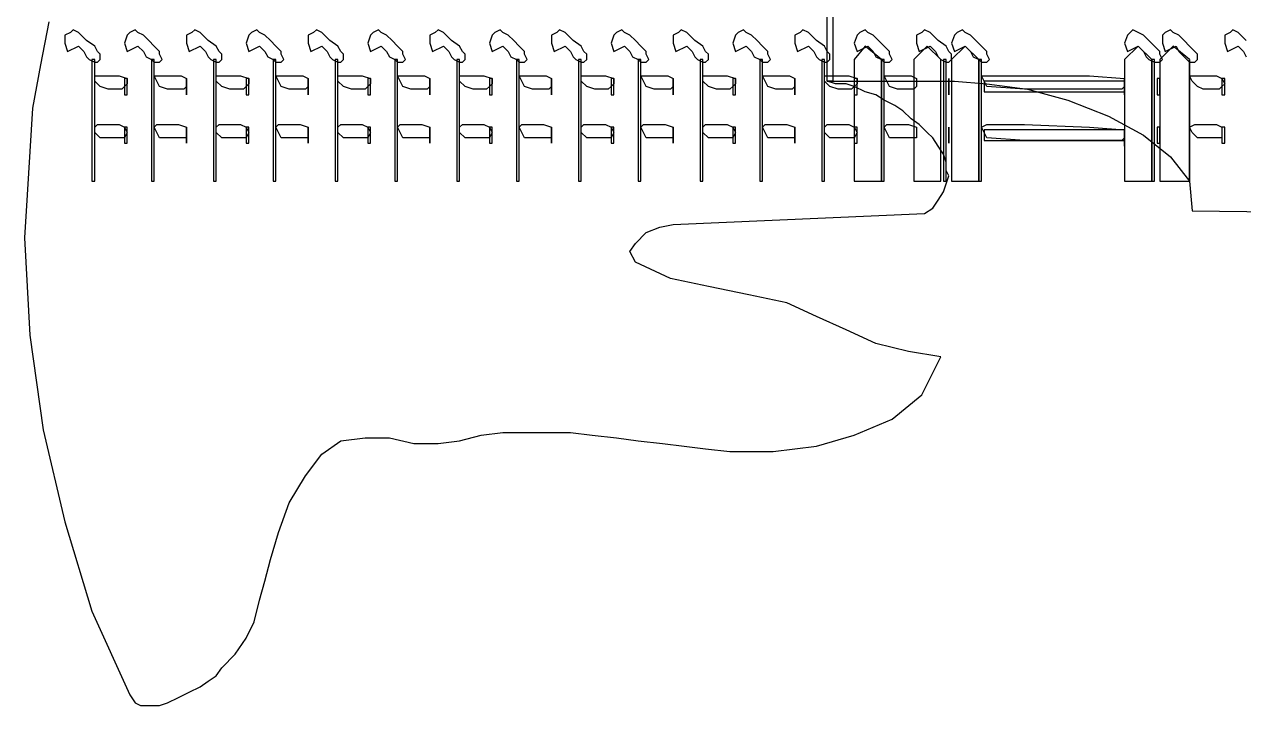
# Model space of a CAD drawing. Extents: x -95 to 513, y -317 to 40.
# Drawn here: x 187.23 to 230.56, y -39.26 to -15.05 of the extents above; entities that cross this region are included whole.
import ezdxf

# ---------------------------------------------------------------- set-up
doc = ezdxf.new("R2010")
doc.units = 0
doc.header["$MEASUREMENT"] = 0
doc.layers.get('0').update_dxf_attribs({"linetype": 'CONTINUOUS'})

msp = doc.modelspace()

# ---------------------------------------------------------------- linework, layer by layer
at = {"color": 7}
for points in [[(215.763263, -17.065313), (215.763263, -7.362428), (219.702058, -7.362428), (219.702058, -7.554566), (215.955401, -7.554566), (215.955401, -17.065313), (215.763263, -17.065313), (215.763263, -17.065313)], [(189.152374, -15.81643), (189.344512, -16.008568), (189.440585, -16.200706), (189.53665, -16.29677), (189.53665, -16.29677), (189.728788, -16.392835), (189.824852, -16.392835), (189.920925, -16.29677), (189.920925, -16.29677), (189.920925, -16.104633), (189.824852, -16.008568), (189.728788, -15.81643), (189.728788, -15.81643), (189.440585, -15.624292), (189.248447, -15.432155), (189.152374, -15.33609), (189.152374, -15.33609), (188.960245, -15.240017), (188.864172, -15.33609), (188.672034, -15.432155), (188.672034, -15.432155), (188.672034, -15.720365), (188.768107, -16.008568), (189.152374, -15.81643), (189.152374, -15.81643)], [(191.265881, -15.81643), (191.458011, -16.008568), (191.554084, -16.200706), (191.746221, -16.29677), (191.746221, -16.29677), (191.842286, -16.392835), (192.034424, -16.392835), (192.130488, -16.29677), (192.130488, -16.29677), (192.034424, -16.104633), (192.034424, -16.008568), (191.842286, -15.81643), (191.842286, -15.81643), (191.650148, -15.624292), (191.458011, -15.432155), (191.265881, -15.33609), (191.265881, -15.33609), (191.169808, -15.240017), (190.97767, -15.33609), (190.881606, -15.432155), (190.881606, -15.432155), (190.785541, -15.720365), (190.881606, -16.008568), (191.265881, -15.81643), (191.265881, -15.81643)], [(193.475444, -15.81643), (193.667582, -16.008568), (193.763647, -16.200706), (193.85972, -16.29677), (193.85972, -16.29677), (194.051857, -16.392835), (194.147922, -16.392835), (194.243995, -16.29677), (194.243995, -16.29677), (194.243995, -16.104633), (194.147922, -16.008568), (194.051857, -15.81643), (194.051857, -15.81643), (193.763647, -15.624292), (193.571517, -15.432155), (193.475444, -15.33609), (193.475444, -15.33609), (193.283307, -15.240017), (193.187242, -15.33609), (192.995104, -15.432155), (192.995104, -15.432155), (192.995104, -15.720365), (193.091177, -16.008568), (193.475444, -15.81643), (193.475444, -15.81643)], [(195.588943, -15.81643), (195.78108, -16.008568), (195.877153, -16.200706), (196.069283, -16.29677), (196.069283, -16.29677), (196.165356, -16.392835), (196.357494, -16.392835), (196.453558, -16.29677), (196.453558, -16.29677), (196.357494, -16.104633), (196.357494, -16.008568), (196.165356, -15.81643), (196.165356, -15.81643), (195.973218, -15.624292), (195.78108, -15.432155), (195.588943, -15.33609), (195.588943, -15.33609), (195.492878, -15.240017), (195.30074, -15.33609), (195.204675, -15.432155), (195.204675, -15.432155), (195.108603, -15.720365), (195.204675, -16.008568), (195.588943, -15.81643), (195.588943, -15.81643)], [(197.798514, -15.81643), (197.990652, -16.008568), (198.086717, -16.200706), (198.18279, -16.29677), (198.18279, -16.29677), (198.374919, -16.392835), (198.470992, -16.392835), (198.567057, -16.29677), (198.567057, -16.29677), (198.567057, -16.104633), (198.470992, -16.008568), (198.374919, -15.81643), (198.374919, -15.81643), (198.086717, -15.624292), (197.894579, -15.432155), (197.798514, -15.33609), (197.798514, -15.33609), (197.606376, -15.240017), (197.510312, -15.33609), (197.318174, -15.432155), (197.318174, -15.432155), (197.318174, -15.720365), (197.414239, -16.008568), (197.798514, -15.81643), (197.798514, -15.81643)], [(199.912013, -15.81643), (200.10415, -16.008568), (200.200215, -16.200706), (200.392353, -16.29677), (200.392353, -16.29677), (200.488426, -16.392835), (200.680555, -16.392835), (200.776628, -16.29677), (200.776628, -16.29677), (200.680555, -16.104633), (200.680555, -16.008568), (200.488426, -15.81643), (200.488426, -15.81643), (200.296288, -15.624292), (200.10415, -15.432155), (199.912013, -15.33609), (199.912013, -15.33609), (199.815948, -15.240017), (199.62381, -15.33609), (199.527737, -15.432155), (199.527737, -15.432155), (199.431672, -15.720365), (199.527737, -16.008568), (199.912013, -15.81643), (199.912013, -15.81643)], [(202.121584, -15.81643), (202.313722, -16.008568), (202.409786, -16.200706), (202.505851, -16.29677), (202.505851, -16.29677), (202.697989, -16.392835), (202.794062, -16.392835), (202.890127, -16.29677), (202.890127, -16.29677), (202.890127, -16.104633), (202.794062, -16.008568), (202.697989, -15.81643), (202.697989, -15.81643), (202.409786, -15.624292), (202.217649, -15.432155), (202.121584, -15.33609), (202.121584, -15.33609), (201.929446, -15.240017), (201.833373, -15.33609), (201.641244, -15.432155), (201.641244, -15.432155), (201.641244, -15.720365), (201.737308, -16.008568), (202.121584, -15.81643), (202.121584, -15.81643)], [(204.235082, -15.81643), (204.42722, -16.008568), (204.523285, -16.200706), (204.715423, -16.29677), (204.715423, -16.29677), (204.811487, -16.392835), (205.003625, -16.392835), (205.099698, -16.29677), (205.099698, -16.29677), (205.003625, -16.104633), (205.003625, -16.008568), (204.811487, -15.81643), (204.811487, -15.81643), (204.619358, -15.624292), (204.42722, -15.432155), (204.235082, -15.33609), (204.235082, -15.33609), (204.139009, -15.240017), (203.94688, -15.33609), (203.850807, -15.432155), (203.850807, -15.432155), (203.754742, -15.720365), (203.850807, -16.008568), (204.235082, -15.81643), (204.235082, -15.81643)], [(206.444646, -15.81643), (206.636783, -16.008568), (206.732856, -16.200706), (206.828921, -16.29677), (206.828921, -16.29677), (207.021059, -16.392835), (207.117123, -16.392835), (207.213196, -16.29677), (207.213196, -16.29677), (207.213196, -16.104633), (207.117123, -16.008568), (207.021059, -15.81643), (207.021059, -15.81643), (206.732856, -15.624292), (206.540719, -15.432155), (206.444646, -15.33609), (206.444646, -15.33609), (206.252516, -15.240017), (206.156443, -15.33609), (205.964305, -15.432155), (205.964305, -15.432155), (205.964305, -15.720365), (206.060378, -16.008568), (206.444646, -15.81643), (206.444646, -15.81643)], [(208.558152, -15.81643), (208.75029, -16.008568), (208.846355, -16.200706), (209.038492, -16.29677), (209.038492, -16.29677), (209.134557, -16.392835), (209.326695, -16.392835), (209.42276, -16.29677), (209.42276, -16.29677), (209.326695, -16.104633), (209.326695, -16.008568), (209.134557, -15.81643), (209.134557, -15.81643), (208.942419, -15.624292), (208.75029, -15.432155), (208.558152, -15.33609), (208.558152, -15.33609), (208.462079, -15.240017), (208.269942, -15.33609), (208.173877, -15.432155), (208.173877, -15.432155), (208.077812, -15.720365), (208.173877, -16.008568), (208.558152, -15.81643), (208.558152, -15.81643)], [(210.767715, -15.81643), (210.959853, -16.008568), (211.055926, -16.200706), (211.151991, -16.29677), (211.151991, -16.29677), (211.344129, -16.392835), (211.440193, -16.392835), (211.536266, -16.29677), (211.536266, -16.29677), (211.536266, -16.104633), (211.440193, -16.008568), (211.344129, -15.81643), (211.344129, -15.81643), (211.055926, -15.624292), (210.863788, -15.432155), (210.767715, -15.33609), (210.767715, -15.33609), (210.575578, -15.240017), (210.479513, -15.33609), (210.287375, -15.432155), (210.287375, -15.432155), (210.287375, -15.720365), (210.383448, -16.008568), (210.767715, -15.81643), (210.767715, -15.81643)], [(212.881214, -15.81643), (213.073352, -16.008568), (213.169425, -16.200706), (213.361562, -16.29677), (213.361562, -16.29677), (213.457627, -16.392835), (213.649765, -16.392835), (213.745829, -16.29677), (213.745829, -16.29677), (213.649765, -16.104633), (213.649765, -16.008568), (213.457627, -15.81643), (213.457627, -15.81643), (213.265489, -15.624292), (213.073352, -15.432155), (212.881214, -15.33609), (212.881214, -15.33609), (212.785149, -15.240017), (212.593011, -15.33609), (212.496947, -15.432155), (212.496947, -15.432155), (212.400874, -15.720365), (212.496947, -16.008568), (212.881214, -15.81643), (212.881214, -15.81643)], [(215.090785, -15.81643), (215.282923, -16.008568), (215.378988, -16.200706), (215.475061, -16.29677), (215.475061, -16.29677), (215.667198, -16.392835), (215.763263, -16.392835), (215.859328, -16.29677), (215.859328, -16.29677), (215.859328, -16.104633), (215.763263, -16.008568), (215.667198, -15.81643), (215.667198, -15.81643), (215.378988, -15.624292), (215.18685, -15.432155), (215.090785, -15.33609), (215.090785, -15.33609), (214.898648, -15.240017), (214.802583, -15.33609), (214.610445, -15.432155), (214.610445, -15.432155), (214.610445, -15.720365), (214.70651, -16.008568), (215.090785, -15.81643), (215.090785, -15.81643)], [(217.204284, -15.81643), (217.396421, -16.008568), (217.492486, -16.200706), (217.684624, -16.29677), (217.684624, -16.29677), (217.780697, -16.392835), (217.972835, -16.392835), (218.068899, -16.29677), (218.068899, -16.29677), (217.972835, -16.104633), (217.972835, -16.008568), (217.780697, -15.81643), (217.780697, -15.81643), (217.588559, -15.624292), (217.396421, -15.432155), (217.204284, -15.33609), (217.204284, -15.33609), (217.108219, -15.240017), (216.916081, -15.33609), (216.820016, -15.432155), (216.820016, -15.432155), (216.723943, -15.720365), (216.820016, -16.008568), (217.204284, -15.81643), (217.204284, -15.81643)], [(219.413855, -15.81643), (219.605993, -16.008568), (219.702058, -16.200706), (219.798122, -16.29677), (219.798122, -16.29677), (219.99026, -16.392835), (220.086333, -16.392835), (220.182398, -16.29677), (220.182398, -16.29677), (220.182398, -16.104633), (220.086333, -16.008568), (219.99026, -15.81643), (219.99026, -15.81643), (219.702058, -15.624292), (219.50992, -15.432155), (219.413855, -15.33609), (219.413855, -15.33609), (219.221717, -15.240017), (219.125653, -15.33609), (218.933515, -15.432155), (218.933515, -15.432155), (218.933515, -15.720365), (219.02958, -16.008568), (219.413855, -15.81643), (219.413855, -15.81643)], [(220.662738, -15.81643), (220.854876, -16.008568), (220.95094, -16.200706), (221.143078, -16.29677), (221.143078, -16.29677), (221.239151, -16.392835), (221.431289, -16.392835), (221.527354, -16.29677), (221.527354, -16.29677), (221.431289, -16.104633), (221.431289, -16.008568), (221.239151, -15.81643), (221.239151, -15.81643), (221.047013, -15.624292), (220.854876, -15.432155), (220.662738, -15.33609), (220.662738, -15.33609), (220.566673, -15.240017), (220.374535, -15.33609), (220.278471, -15.432155), (220.278471, -15.432155), (220.182398, -15.720365), (220.278471, -16.008568), (220.662738, -15.81643), (220.662738, -15.81643)], [(226.811104, -15.81643), (227.003241, -16.008568), (227.099306, -16.200706), (227.195379, -16.29677), (227.195379, -16.29677), (227.387509, -16.392835), (227.579646, -16.392835), (227.675719, -16.29677), (227.675719, -16.29677), (227.579646, -16.104633), (227.579646, -16.008568), (227.387509, -15.81643), (227.387509, -15.81643), (227.195379, -15.624292), (227.003241, -15.432155), (226.811104, -15.33609), (226.811104, -15.33609), (226.618966, -15.240017), (226.522901, -15.33609), (226.426828, -15.432155), (226.426828, -15.432155), (226.330764, -15.720365), (226.426828, -16.008568), (226.811104, -15.81643), (226.811104, -15.81643)], [(228.15606, -15.81643), (228.252124, -16.008568), (228.444262, -16.200706), (228.540327, -16.29677), (228.540327, -16.29677), (228.6364, -16.392835), (228.828537, -16.392835), (228.924602, -16.29677), (228.924602, -16.29677), (228.924602, -16.104633), (228.828537, -16.008568), (228.6364, -15.81643), (228.6364, -15.81643), (228.444262, -15.624292), (228.252124, -15.432155), (228.059987, -15.33609), (228.059987, -15.33609), (227.963922, -15.240017), (227.771784, -15.33609), (227.675719, -15.432155), (227.675719, -15.432155), (227.675719, -15.720365), (227.771784, -16.008568), (228.15606, -15.81643), (228.15606, -15.81643)], [(230.653833, -15.624292), (230.461696, -15.432155), (230.365623, -15.33609), (230.365623, -15.33609), (230.173493, -15.240017), (230.07742, -15.33609), (229.885283, -15.432155), (229.885283, -15.432155), (229.885283, -15.720365), (229.981355, -16.008568), (230.365623, -15.81643), (230.365623, -15.81643)], [(230.365623, -15.81643), (230.55776, -16.008568), (230.653833, -16.200706)], [(189.728788, -20.61984), (189.728788, -16.29677), (189.632723, -16.29677), (189.632723, -20.61984), (189.728788, -20.61984), (189.728788, -20.61984)], [(191.842286, -20.61984), (191.842286, -16.29677), (191.746221, -16.29677), (191.746221, -20.61984), (191.842286, -20.61984), (191.842286, -20.61984)], [(194.051857, -20.61984), (194.051857, -16.29677), (193.955784, -16.29677), (193.955784, -20.61984), (194.051857, -20.61984), (194.051857, -20.61984)], [(196.165356, -20.61984), (196.165356, -16.29677), (196.069283, -16.29677), (196.069283, -20.61984), (196.165356, -20.61984), (196.165356, -20.61984)], [(198.374919, -20.61984), (198.374919, -16.29677), (198.278854, -16.29677), (198.278854, -20.61984), (198.374919, -20.61984), (198.374919, -20.61984)], [(200.488426, -20.61984), (200.488426, -16.29677), (200.392353, -16.29677), (200.392353, -20.61984), (200.488426, -20.61984), (200.488426, -20.61984)], [(202.697989, -20.61984), (202.697989, -16.29677), (202.601924, -16.29677), (202.601924, -20.61984), (202.697989, -20.61984), (202.697989, -20.61984)], [(204.811487, -20.61984), (204.811487, -16.29677), (204.715423, -16.29677), (204.715423, -20.61984), (204.811487, -20.61984), (204.811487, -20.61984)], [(207.021059, -20.61984), (207.021059, -16.29677), (206.924994, -16.29677), (206.924994, -20.61984), (207.021059, -20.61984), (207.021059, -20.61984)], [(209.134557, -20.61984), (209.134557, -16.29677), (209.038492, -16.29677), (209.038492, -20.61984), (209.134557, -20.61984), (209.134557, -20.61984)], [(211.344129, -20.61984), (211.344129, -16.29677), (211.248056, -16.29677), (211.248056, -20.61984), (211.344129, -20.61984), (211.344129, -20.61984)], [(213.457627, -20.61984), (213.457627, -16.29677), (213.361562, -16.29677), (213.361562, -20.61984), (213.457627, -20.61984), (213.457627, -20.61984)], [(215.667198, -20.61984), (215.667198, -16.29677), (215.571125, -16.29677), (215.571125, -20.61984), (215.667198, -20.61984), (215.667198, -20.61984)], [(217.780697, -20.61984), (217.780697, -16.29677), (217.684624, -16.29677), (217.684624, -20.61984), (217.780697, -20.61984), (217.780697, -20.61984)], [(219.99026, -20.61984), (219.99026, -16.29677), (219.894195, -16.29677), (219.894195, -20.61984), (219.99026, -20.61984), (219.99026, -20.61984)], [(221.239151, -20.61984), (221.239151, -16.29677), (221.143078, -16.29677), (221.143078, -20.61984), (221.239151, -20.61984), (221.239151, -20.61984)], [(227.387509, -20.61984), (227.387509, -16.29677), (227.291444, -16.29677), (227.291444, -20.61984), (227.387509, -20.61984), (227.387509, -20.61984)], [(228.6364, -20.61984), (228.6364, -16.29677), (228.6364, -16.29677), (228.6364, -20.61984), (228.6364, -20.61984), (228.6364, -20.61984)], [(189.824852, -16.873183), (190.209128, -16.873183), (190.593403, -16.873183), (190.881606, -16.969248), (190.881606, -16.969248), (190.881606, -17.161386), (190.785541, -17.257451), (190.689468, -17.353524), (190.689468, -17.353524), (190.49733, -17.353524), (190.209128, -17.353524), (189.920925, -17.257451), (189.920925, -17.257451), (189.728788, -17.065313), (189.728788, -16.873183), (189.824852, -16.873183), (189.824852, -16.873183)], [(192.034424, -16.873183), (192.322626, -16.873183), (192.802966, -16.873183), (192.995104, -16.969248), (192.995104, -16.969248), (192.995104, -17.161386), (192.995104, -17.257451), (192.899039, -17.353524), (192.899039, -17.353524), (192.610829, -17.353524), (192.322626, -17.353524), (192.034424, -17.257451), (192.034424, -17.257451), (191.938359, -17.065313), (191.842286, -16.873183), (192.034424, -16.873183), (192.034424, -16.873183)], [(194.147922, -16.873183), (194.532198, -16.873183), (194.916465, -16.873183), (195.204675, -16.969248), (195.204675, -16.969248), (195.204675, -17.161386), (195.108603, -17.257451), (195.012538, -17.353524), (195.012538, -17.353524), (194.8204, -17.353524), (194.532198, -17.353524), (194.243995, -17.257451), (194.243995, -17.257451), (194.051857, -17.065313), (194.051857, -16.873183), (194.147922, -16.873183), (194.147922, -16.873183)], [(196.357494, -16.873183), (196.645696, -16.873183), (197.126036, -16.873183), (197.318174, -16.969248), (197.318174, -16.969248), (197.318174, -17.161386), (197.318174, -17.257451), (197.222101, -17.353524), (197.222101, -17.353524), (196.933898, -17.353524), (196.645696, -17.353524), (196.357494, -17.257451), (196.357494, -17.257451), (196.261421, -17.065313), (196.165356, -16.873183), (196.357494, -16.873183), (196.357494, -16.873183)], [(198.470992, -16.873183), (198.855267, -16.873183), (199.239535, -16.873183), (199.527737, -16.969248), (199.527737, -16.969248), (199.527737, -17.161386), (199.431672, -17.257451), (199.335608, -17.353524), (199.335608, -17.353524), (199.14347, -17.353524), (198.855267, -17.353524), (198.567057, -17.257451), (198.567057, -17.257451), (198.374919, -17.065313), (198.374919, -16.873183), (198.470992, -16.873183), (198.470992, -16.873183)], [(200.680555, -16.873183), (200.968766, -16.873183), (201.449106, -16.873183), (201.641244, -16.969248), (201.641244, -16.969248), (201.641244, -17.161386), (201.641244, -17.257451), (201.545171, -17.353524), (201.545171, -17.353524), (201.256968, -17.353524), (200.968766, -17.353524), (200.680555, -17.257451), (200.680555, -17.257451), (200.58449, -17.065313), (200.488426, -16.873183), (200.680555, -16.873183), (200.680555, -16.873183)], [(202.794062, -16.873183), (203.178329, -16.873183), (203.562604, -16.873183), (203.850807, -16.969248), (203.850807, -16.969248), (203.850807, -17.161386), (203.754742, -17.257451), (203.658669, -17.353524), (203.658669, -17.353524), (203.46654, -17.353524), (203.178329, -17.353524), (202.890127, -17.257451), (202.890127, -17.257451), (202.697989, -17.065313), (202.697989, -16.873183), (202.794062, -16.873183), (202.794062, -16.873183)], [(205.003625, -16.873183), (205.291827, -16.873183), (205.772176, -16.873183), (205.964305, -16.969248), (205.964305, -16.969248), (205.964305, -17.161386), (205.964305, -17.257451), (205.868241, -17.353524), (205.868241, -17.353524), (205.580038, -17.353524), (205.291827, -17.353524), (205.003625, -17.257451), (205.003625, -17.257451), (204.90756, -17.065313), (204.811487, -16.873183), (205.003625, -16.873183), (205.003625, -16.873183)], [(207.117123, -16.873183), (207.501399, -16.873183), (207.885674, -16.873183), (208.173877, -16.969248), (208.173877, -16.969248), (208.173877, -17.161386), (208.077812, -17.257451), (207.981739, -17.353524), (207.981739, -17.353524), (207.789601, -17.353524), (207.501399, -17.353524), (207.213196, -17.257451), (207.213196, -17.257451), (207.021059, -17.065313), (207.021059, -16.873183), (207.117123, -16.873183), (207.117123, -16.873183)], [(209.326695, -16.873183), (209.614897, -16.873183), (210.095238, -16.873183), (210.287375, -16.969248), (210.287375, -16.969248), (210.287375, -17.161386), (210.287375, -17.257451), (210.19131, -17.353524), (210.19131, -17.353524), (209.903108, -17.353524), (209.614897, -17.353524), (209.326695, -17.257451), (209.326695, -17.257451), (209.23063, -17.065313), (209.134557, -16.873183), (209.326695, -16.873183), (209.326695, -16.873183)], [(211.440193, -16.873183), (211.824469, -16.873183), (212.208744, -16.873183), (212.496947, -16.969248), (212.496947, -16.969248), (212.496947, -17.161386), (212.400874, -17.257451), (212.304809, -17.353524), (212.304809, -17.353524), (212.112671, -17.353524), (211.824469, -17.353524), (211.536266, -17.257451), (211.536266, -17.257451), (211.344129, -17.065313), (211.344129, -16.873183), (211.440193, -16.873183), (211.440193, -16.873183)], [(213.649765, -16.873183), (213.937967, -16.873183), (214.418307, -16.873183), (214.610445, -16.969248), (214.610445, -16.969248), (214.610445, -17.161386), (214.610445, -17.257451), (214.51438, -17.353524), (214.51438, -17.353524), (214.22617, -17.353524), (213.937967, -17.353524), (213.649765, -17.257451), (213.649765, -17.257451), (213.553692, -17.065313), (213.457627, -16.873183), (213.649765, -16.873183), (213.649765, -16.873183)], [(215.763263, -16.873183), (216.147539, -16.873183), (216.531806, -16.873183), (216.820016, -16.969248), (216.820016, -16.969248), (216.820016, -17.161386), (216.723943, -17.257451), (216.627879, -17.353524), (216.627879, -17.353524), (216.435741, -17.353524), (216.147539, -17.353524), (215.859328, -17.257451), (215.859328, -17.257451), (215.667198, -17.065313), (215.667198, -16.873183), (215.763263, -16.873183), (215.763263, -16.873183)], [(217.972835, -16.873183), (218.261037, -16.873183), (218.741377, -16.873183), (218.933515, -16.969248), (218.933515, -16.969248), (218.933515, -17.161386), (218.933515, -17.257451), (218.837442, -17.353524), (218.837442, -17.353524), (218.549239, -17.353524), (218.261037, -17.353524), (217.972835, -17.257451), (217.972835, -17.257451), (217.876762, -17.065313), (217.780697, -16.873183), (217.972835, -16.873183), (217.972835, -16.873183)], [(221.431289, -16.873183), (222.776236, -16.873183), (225.081873, -16.873183), (226.330764, -16.969248), (226.330764, -16.969248), (226.330764, -17.161386), (226.330764, -17.257451), (226.234691, -17.353524), (226.234691, -17.353524), (224.985808, -17.353524), (222.776236, -17.353524), (221.431289, -17.257451), (221.431289, -17.257451), (221.335216, -17.065313), (221.239151, -16.873183), (221.431289, -16.873183), (221.431289, -16.873183)], [(228.828537, -16.873183), (229.212805, -16.873183), (229.59708, -16.873183), (229.789218, -16.969248), (229.789218, -16.969248), (229.885283, -17.161386), (229.789218, -17.257451), (229.693145, -17.353524), (229.693145, -17.353524), (229.501015, -17.353524), (229.11674, -17.353524), (228.924602, -17.257451), (228.924602, -17.257451), (228.732464, -17.065313), (228.6364, -16.873183), (228.828537, -16.873183), (228.828537, -16.873183)], [(190.785541, -16.969248), (190.785541, -17.545653), (190.881606, -17.545653), (190.881606, -16.969248), (190.785541, -16.969248), (190.785541, -16.969248)], [(192.995104, -16.969248), (192.995104, -17.545653), (192.995104, -17.545653), (192.995104, -16.969248), (192.995104, -16.969248), (192.995104, -16.969248)], [(195.108603, -16.969248), (195.108603, -17.545653), (195.204675, -17.545653), (195.204675, -16.969248), (195.108603, -16.969248), (195.108603, -16.969248)], [(197.318174, -16.969248), (197.318174, -17.545653), (197.318174, -17.545653), (197.318174, -16.969248), (197.318174, -16.969248), (197.318174, -16.969248)], [(199.431672, -16.969248), (199.431672, -17.545653), (199.527737, -17.545653), (199.527737, -16.969248), (199.431672, -16.969248), (199.431672, -16.969248)], [(201.641244, -16.969248), (201.641244, -17.545653), (201.641244, -17.545653), (201.641244, -16.969248), (201.641244, -16.969248), (201.641244, -16.969248)], [(203.754742, -16.969248), (203.754742, -17.545653), (203.850807, -17.545653), (203.850807, -16.969248), (203.754742, -16.969248), (203.754742, -16.969248)], [(205.964305, -16.969248), (205.964305, -17.545653), (205.964305, -17.545653), (205.964305, -16.969248), (205.964305, -16.969248), (205.964305, -16.969248)], [(208.077812, -16.969248), (208.077812, -17.545653), (208.173877, -17.545653), (208.173877, -16.969248), (208.077812, -16.969248), (208.077812, -16.969248)], [(210.287375, -16.969248), (210.287375, -17.545653), (210.287375, -17.545653), (210.287375, -16.969248), (210.287375, -16.969248), (210.287375, -16.969248)], [(212.400874, -16.969248), (212.400874, -17.545653), (212.496947, -17.545653), (212.496947, -16.969248), (212.400874, -16.969248), (212.400874, -16.969248)], [(214.610445, -16.969248), (214.610445, -17.545653), (214.610445, -17.545653), (214.610445, -16.969248), (214.610445, -16.969248), (214.610445, -16.969248)], [(216.723943, -16.969248), (216.723943, -17.545653), (216.820016, -17.545653), (216.820016, -16.969248), (216.723943, -16.969248), (216.723943, -16.969248)], [(220.086333, -16.969248), (220.086333, -17.545653), (220.086333, -17.545653), (220.086333, -16.969248), (220.086333, -16.969248), (220.086333, -16.969248)], [(226.330764, -16.969248), (226.330764, -17.545653), (226.330764, -17.545653), (226.330764, -16.969248), (226.330764, -16.969248), (226.330764, -16.969248)], [(227.483582, -16.969248), (227.483582, -17.545653), (227.579646, -17.545653), (227.579646, -16.969248), (227.483582, -16.969248), (227.483582, -16.969248)], [(229.789218, -16.969248), (229.789218, -17.545653), (229.885283, -17.545653), (229.885283, -16.969248), (229.789218, -16.969248), (229.789218, -16.969248)], [(189.824852, -18.602406), (190.209128, -18.602406), (190.593403, -18.602406), (190.785541, -18.698471), (190.785541, -18.698471), (190.881606, -18.890609), (190.785541, -19.082747), (190.689468, -19.082747), (190.689468, -19.082747), (190.49733, -19.082747), (190.113063, -19.082747), (189.920925, -19.082747), (189.920925, -19.082747), (189.728788, -18.890609), (189.728788, -18.698471), (189.824852, -18.602406), (189.824852, -18.602406)], [(191.938359, -18.602406), (192.322626, -18.602406), (192.706902, -18.602406), (192.995104, -18.698471), (192.995104, -18.698471), (192.995104, -18.890609), (192.995104, -19.082747), (192.899039, -19.082747), (192.899039, -19.082747), (192.610829, -19.082747), (192.322626, -19.082747), (192.034424, -19.082747), (192.034424, -19.082747), (191.938359, -18.890609), (191.842286, -18.698471), (191.938359, -18.602406), (191.938359, -18.602406)], [(194.147922, -18.602406), (194.532198, -18.602406), (194.916465, -18.602406), (195.108603, -18.698471), (195.108603, -18.698471), (195.204675, -18.890609), (195.108603, -19.082747), (195.012538, -19.082747), (195.012538, -19.082747), (194.8204, -19.082747), (194.436125, -19.082747), (194.243995, -19.082747), (194.243995, -19.082747), (194.051857, -18.890609), (194.051857, -18.698471), (194.147922, -18.602406), (194.147922, -18.602406)], [(196.261421, -18.602406), (196.645696, -18.602406), (197.029971, -18.602406), (197.318174, -18.698471), (197.318174, -18.698471), (197.318174, -18.890609), (197.318174, -19.082747), (197.222101, -19.082747), (197.222101, -19.082747), (196.933898, -19.082747), (196.645696, -19.082747), (196.357494, -19.082747), (196.357494, -19.082747), (196.261421, -18.890609), (196.165356, -18.698471), (196.261421, -18.602406), (196.261421, -18.602406)], [(198.470992, -18.602406), (198.855267, -18.602406), (199.239535, -18.602406), (199.431672, -18.698471), (199.431672, -18.698471), (199.527737, -18.890609), (199.431672, -19.082747), (199.335608, -19.082747), (199.335608, -19.082747), (199.14347, -19.082747), (198.759194, -19.082747), (198.567057, -19.082747), (198.567057, -19.082747), (198.374919, -18.890609), (198.374919, -18.698471), (198.470992, -18.602406), (198.470992, -18.602406)], [(200.58449, -18.602406), (200.968766, -18.602406), (201.353033, -18.602406), (201.641244, -18.698471), (201.641244, -18.698471), (201.641244, -18.890609), (201.641244, -19.082747), (201.545171, -19.082747), (201.545171, -19.082747), (201.256968, -19.082747), (200.968766, -19.082747), (200.680555, -19.082747), (200.680555, -19.082747), (200.58449, -18.890609), (200.488426, -18.698471), (200.58449, -18.602406), (200.58449, -18.602406)], [(202.794062, -18.602406), (203.178329, -18.602406), (203.562604, -18.602406), (203.754742, -18.698471), (203.754742, -18.698471), (203.850807, -18.890609), (203.754742, -19.082747), (203.658669, -19.082747), (203.658669, -19.082747), (203.46654, -19.082747), (203.082264, -19.082747), (202.890127, -19.082747), (202.890127, -19.082747), (202.697989, -18.890609), (202.697989, -18.698471), (202.794062, -18.602406), (202.794062, -18.602406)], [(204.90756, -18.602406), (205.291827, -18.602406), (205.676103, -18.602406), (205.964305, -18.698471), (205.964305, -18.698471), (205.964305, -18.890609), (205.964305, -19.082747), (205.868241, -19.082747), (205.868241, -19.082747), (205.580038, -19.082747), (205.291827, -19.082747), (205.003625, -19.082747), (205.003625, -19.082747), (204.90756, -18.890609), (204.811487, -18.698471), (204.90756, -18.602406), (204.90756, -18.602406)], [(207.117123, -18.602406), (207.501399, -18.602406), (207.885674, -18.602406), (208.077812, -18.698471), (208.077812, -18.698471), (208.173877, -18.890609), (208.077812, -19.082747), (207.981739, -19.082747), (207.981739, -19.082747), (207.789601, -19.082747), (207.405334, -19.082747), (207.213196, -19.082747), (207.213196, -19.082747), (207.021059, -18.890609), (207.021059, -18.698471), (207.117123, -18.602406), (207.117123, -18.602406)], [(209.23063, -18.602406), (209.614897, -18.602406), (209.999173, -18.602406), (210.287375, -18.698471), (210.287375, -18.698471), (210.287375, -18.890609), (210.287375, -19.082747), (210.19131, -19.082747), (210.19131, -19.082747), (209.903108, -19.082747), (209.614897, -19.082747), (209.326695, -19.082747), (209.326695, -19.082747), (209.23063, -18.890609), (209.134557, -18.698471), (209.23063, -18.602406), (209.23063, -18.602406)], [(211.440193, -18.602406), (211.824469, -18.602406), (212.208744, -18.602406), (212.400874, -18.698471), (212.400874, -18.698471), (212.496947, -18.890609), (212.400874, -19.082747), (212.304809, -19.082747), (212.304809, -19.082747), (212.112671, -19.082747), (211.728396, -19.082747), (211.536266, -19.082747), (211.536266, -19.082747), (211.344129, -18.890609), (211.344129, -18.698471), (211.440193, -18.602406), (211.440193, -18.602406)], [(213.553692, -18.602406), (213.937967, -18.602406), (214.322243, -18.602406), (214.610445, -18.698471), (214.610445, -18.698471), (214.610445, -18.890609), (214.610445, -19.082747), (214.51438, -19.082747), (214.51438, -19.082747), (214.22617, -19.082747), (213.937967, -19.082747), (213.649765, -19.082747), (213.649765, -19.082747), (213.553692, -18.890609), (213.457627, -18.698471), (213.553692, -18.602406), (213.553692, -18.602406)], [(215.763263, -18.602406), (216.147539, -18.602406), (216.531806, -18.602406), (216.723943, -18.698471), (216.723943, -18.698471), (216.820016, -18.890609), (216.723943, -19.082747), (216.627879, -19.082747), (216.627879, -19.082747), (216.435741, -19.082747), (216.051466, -19.082747), (215.859328, -19.082747), (215.859328, -19.082747), (215.667198, -18.890609), (215.667198, -18.698471), (215.763263, -18.602406), (215.763263, -18.602406)], [(217.876762, -18.602406), (218.261037, -18.602406), (218.645304, -18.602406), (218.933515, -18.698471), (218.933515, -18.698471), (218.933515, -18.890609), (218.933515, -19.082747), (218.837442, -19.082747), (218.837442, -19.082747), (218.549239, -19.082747), (218.261037, -19.082747), (217.972835, -19.082747), (217.972835, -19.082747), (217.876762, -18.890609), (217.780697, -18.698471), (217.876762, -18.602406), (217.876762, -18.602406)], [(221.431289, -18.602406), (222.776236, -18.602406), (225.081873, -18.698471), (226.330764, -18.794544), (226.330764, -18.794544), (226.330764, -18.986682), (226.330764, -19.082747), (226.234691, -19.17882), (226.234691, -19.17882), (224.985808, -19.17882), (222.776236, -19.17882), (221.431289, -19.082747), (221.431289, -19.082747), (221.335216, -18.890609), (221.239151, -18.698471), (221.431289, -18.602406), (221.431289, -18.602406)], [(228.828537, -18.602406), (229.11674, -18.602406), (229.59708, -18.602406), (229.789218, -18.698471), (229.789218, -18.698471), (229.789218, -18.890609), (229.789218, -19.082747), (229.693145, -19.082747), (229.693145, -19.082747), (229.404942, -19.082747), (229.11674, -19.082747), (228.924602, -19.082747), (228.924602, -19.082747), (228.732464, -18.890609), (228.6364, -18.698471), (228.828537, -18.602406), (228.828537, -18.602406)], [(190.785541, -18.698471), (190.785541, -19.274884), (190.881606, -19.274884), (190.881606, -18.698471), (190.785541, -18.698471), (190.785541, -18.698471)], [(192.995104, -18.698471), (192.995104, -19.274884), (192.995104, -19.274884), (192.995104, -18.698471), (192.995104, -18.698471), (192.995104, -18.698471)], [(195.108603, -18.698471), (195.108603, -19.274884), (195.204675, -19.274884), (195.204675, -18.698471), (195.108603, -18.698471), (195.108603, -18.698471)], [(197.318174, -18.698471), (197.318174, -19.274884), (197.318174, -19.274884), (197.318174, -18.698471), (197.318174, -18.698471), (197.318174, -18.698471)], [(199.431672, -18.698471), (199.431672, -19.274884), (199.527737, -19.274884), (199.527737, -18.698471), (199.431672, -18.698471), (199.431672, -18.698471)], [(201.641244, -18.698471), (201.641244, -19.274884), (201.641244, -19.274884), (201.641244, -18.698471), (201.641244, -18.698471), (201.641244, -18.698471)], [(203.754742, -18.698471), (203.754742, -19.274884), (203.850807, -19.274884), (203.850807, -18.698471), (203.754742, -18.698471), (203.754742, -18.698471)], [(205.964305, -18.698471), (205.964305, -19.274884), (205.964305, -19.274884), (205.964305, -18.698471), (205.964305, -18.698471), (205.964305, -18.698471)], [(208.077812, -18.698471), (208.077812, -19.274884), (208.173877, -19.274884), (208.173877, -18.698471), (208.077812, -18.698471), (208.077812, -18.698471)], [(210.287375, -18.698471), (210.287375, -19.274884), (210.287375, -19.274884), (210.287375, -18.698471), (210.287375, -18.698471), (210.287375, -18.698471)], [(212.400874, -18.698471), (212.400874, -19.274884), (212.496947, -19.274884), (212.496947, -18.698471), (212.400874, -18.698471), (212.400874, -18.698471)], [(214.610445, -18.698471), (214.610445, -19.274884), (214.610445, -19.274884), (214.610445, -18.698471), (214.610445, -18.698471), (214.610445, -18.698471)], [(216.723943, -18.698471), (216.723943, -19.274884), (216.820016, -19.274884), (216.820016, -18.698471), (216.723943, -18.698471), (216.723943, -18.698471)], [(220.086333, -18.698471), (220.086333, -19.274884), (220.086333, -19.274884), (220.086333, -18.698471), (220.086333, -18.698471), (220.086333, -18.698471)], [(226.330764, -18.794544), (226.330764, -19.370949), (226.330764, -19.370949), (226.330764, -18.794544), (226.330764, -18.794544), (226.330764, -18.794544)], [(227.483582, -18.698471), (227.483582, -19.274884), (227.579646, -19.274884), (227.579646, -18.698471), (227.483582, -18.698471), (227.483582, -18.698471)], [(229.789218, -18.698471), (229.789218, -19.274884), (229.885283, -19.274884), (229.885283, -18.698471), (229.789218, -18.698471), (229.789218, -18.698471)]]:
    msp.add_lwpolyline(points, dxfattribs=at)
at = {"color": 160}
for points in [[(188.095629, -14.951814), (187.807427, -16.488908), (187.519216, -18.026001), (187.423151, -19.563087), (187.327087, -21.10018), (187.231014, -22.637274), (187.231014, -22.637274), (187.423151, -26.095728), (187.903492, -29.458109), (188.672034, -32.724426), (189.632723, -35.894678), (190.97767, -38.872792), (190.97767, -38.872792), (191.169808, -39.160994), (191.361946, -39.257067), (191.650148, -39.257067), (192.034424, -39.257067), (192.322626, -39.160994), (192.706902, -38.968856), (193.091177, -38.776727), (193.475444, -38.584589), (193.763647, -38.392451), (194.051857, -38.200314), (194.243995, -37.912111), (194.243995, -37.912111), (194.724335, -37.431771), (195.108603, -36.855358), (195.396813, -36.278953), (195.588943, -35.510402), (195.78108, -34.837932), (195.973218, -34.069382), (195.973218, -34.069382), (196.261421, -33.108701), (196.645696, -32.051948), (197.222101, -31.091268), (197.798514, -30.322725), (198.470992, -29.842385), (198.470992, -29.842385), (199.335608, -29.746312), (200.200215, -29.746312), (201.064831, -29.938449), (201.929446, -29.938449), (202.697989, -29.842385), (202.697989, -29.842385), (203.46654, -29.650247), (204.235082, -29.554182), (205.099698, -29.554182), (205.868241, -29.554182), (206.636783, -29.554182), (207.405334, -29.650247), (208.269942, -29.746312), (209.038492, -29.842385), (209.903108, -29.938449), (210.671651, -30.034522), (211.440193, -30.130587), (212.304809, -30.226652), (213.073352, -30.226652), (213.841902, -30.226652), (214.610445, -30.130587), (215.378988, -30.034522), (215.378988, -30.034522), (216.723943, -29.650247), (218.068899, -29.073834), (219.125653, -28.209226), (219.798122, -26.864271), (219.798122, -26.864271), (218.645304, -26.672133), (217.492486, -26.38393), (216.435741, -25.90359), (215.378988, -25.42325), (214.322243, -24.94291), (214.322243, -24.94291), (212.977287, -24.654699), (211.536266, -24.366497), (210.19131, -24.078294), (208.942419, -23.501881), (208.942419, -23.501881), (208.75029, -23.117614), (208.942419, -22.829403), (209.326695, -22.445136), (209.807035, -22.252998), (210.287375, -22.156925), (210.287375, -22.156925), (219.221717, -21.772658), (219.221717, -21.772658)], [(217.684624, -20.61984), (217.684624, -16.29677), (217.108219, -15.81643), (216.723943, -16.29677), (216.723943, -20.61984), (217.684624, -20.61984), (217.684624, -20.61984)], [(219.798122, -20.61984), (219.798122, -16.29677), (219.317782, -15.81643), (218.837442, -16.29677), (218.837442, -20.61984), (219.798122, -20.61984), (219.798122, -20.61984)], [(221.143078, -20.61984), (221.143078, -16.29677), (220.662738, -15.81643), (220.182398, -16.29677), (220.182398, -20.61984), (221.143078, -20.61984), (221.143078, -20.61984)], [(227.291444, -20.61984), (227.291444, -16.29677), (226.811104, -15.81643), (226.330764, -16.29677), (226.330764, -20.61984), (227.291444, -20.61984), (227.291444, -20.61984)], [(228.6364, -20.61984), (228.6364, -16.29677), (228.059987, -15.81643), (227.579646, -16.29677), (227.579646, -20.61984), (228.6364, -20.61984), (228.6364, -20.61984)], [(219.221717, -21.772658), (219.50992, -21.58052), (219.702058, -21.292318), (219.894195, -21.004107), (219.99026, -20.715905), (220.086333, -20.427702), (219.99026, -20.235565), (219.99026, -19.947362), (219.894195, -19.65916), (219.702058, -19.370949), (219.50992, -19.082747), (219.317782, -18.890609), (219.02958, -18.602406), (218.741377, -18.410269), (218.453175, -18.122066), (218.164964, -17.929929), (217.780697, -17.737791), (217.492486, -17.545653), (217.108219, -17.449588), (216.723943, -17.257451), (216.435741, -17.161386), (216.051466, -17.161386), (215.763263, -17.065313), (215.763263, -17.065313), (220.278471, -17.065313), (221.431289, -17.161386), (222.872309, -17.353524), (224.31333, -17.737791), (225.75435, -18.314204), (227.003241, -18.986682), (227.963922, -19.755225), (228.6364, -20.61984), (228.732464, -21.676585), (228.732464, -21.676585), (236.513989, -21.772658)], [(226.330764, -17.449588), (226.330764, -17.065313), (221.335216, -17.065313), (221.335216, -17.449588), (226.330764, -17.449588), (226.330764, -17.449588)], [(226.330764, -19.17882), (226.330764, -18.794544), (221.335216, -18.794544), (221.335216, -19.17882), (226.330764, -19.17882), (226.330764, -19.17882)]]:
    msp.add_lwpolyline(points, dxfattribs=at)

doc.saveas('drawing.dxf')
